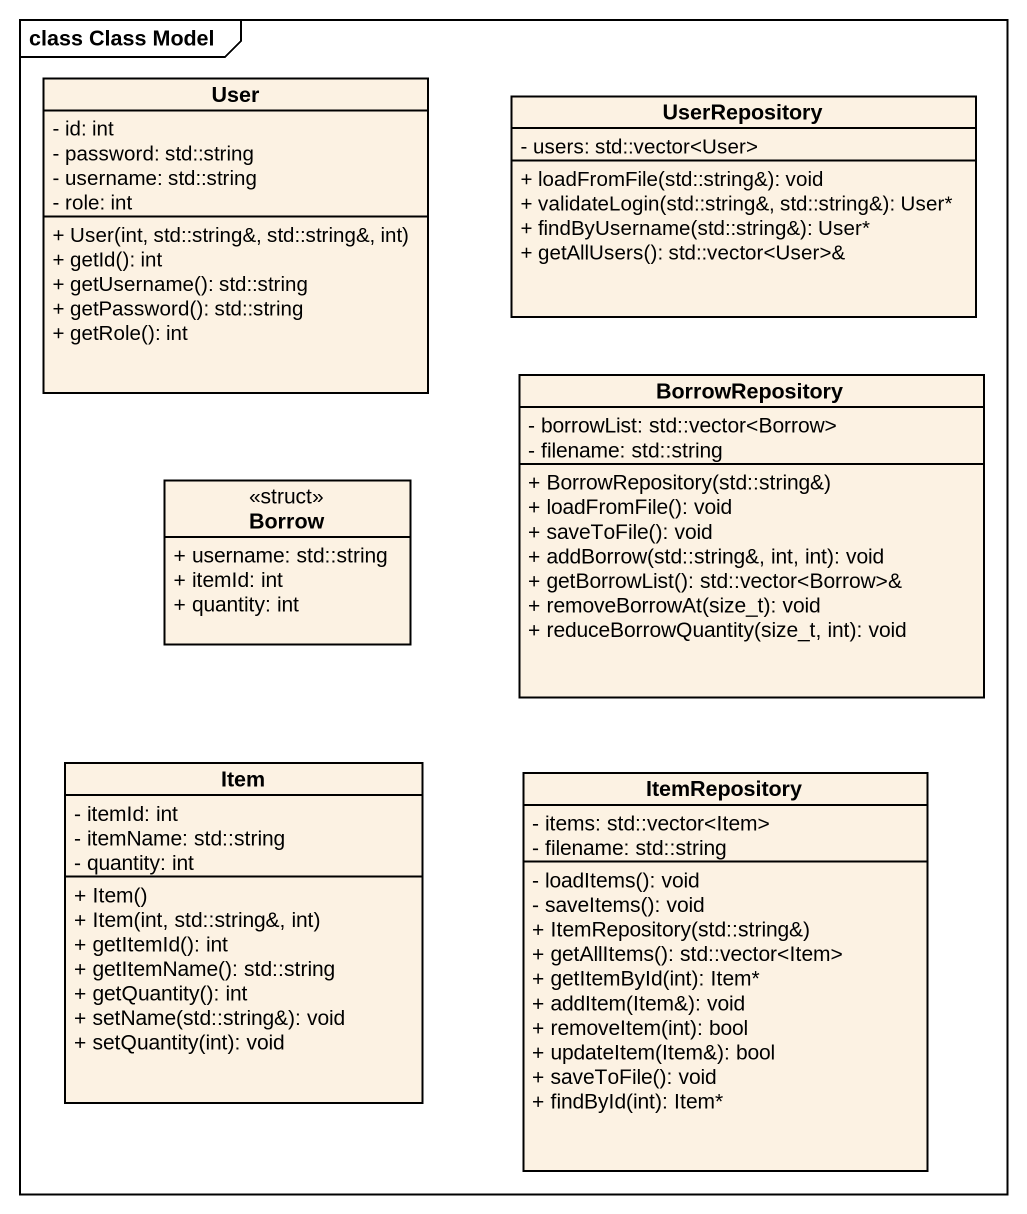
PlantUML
@startuml
mainframe class Class Model
hide circle
hide empty members
skinparam classAttributeIconSize 0
class User {
  - id: int
  - password: std::string
  - username: std::string
  - role: int
  + User(int, std::string&, std::string&, int)
  + getId(): int
  + getUsername(): std::string
  + getPassword(): std::string
  + getRole(): int
}
class UserRepository {
  - users: std::vector<User>
  + loadFromFile(std::string&): void
  + validateLogin(std::string&, std::string&): User*
  + findByUsername(std::string&): User*
  + getAllUsers(): std::vector<User>&
}
class BorrowRepository {
  - borrowList: std::vector<Borrow>
  - filename: std::string
  + BorrowRepository(std::string&)
  + loadFromFile(): void
  + saveToFile(): void
  + addBorrow(std::string&, int, int): void
  + getBorrowList(): std::vector<Borrow>&
  + removeBorrowAt(size_t): void
  + reduceBorrowQuantity(size_t, int): void
}
class Borrow <<struct>> {
  + username: std::string
  + itemId: int
  + quantity: int
}
class Item {
  - itemId: int
  - itemName: std::string
  - quantity: int
  + Item()
  + Item(int, std::string&, int)
  + getItemId(): int
  + getItemName(): std::string
  + getQuantity(): int
  + setName(std::string&): void
  + setQuantity(int): void
}
class ItemRepository {
  - items: std::vector<Item>
  - filename: std::string
  - loadItems(): void
  - saveItems(): void
  + ItemRepository(std::string&)
  + getAllItems(): std::vector<Item>
  + getItemById(int): Item*
  + addItem(Item&): void
  + removeItem(int): bool
  + updateItem(Item&): bool
  + saveToFile(): void
  + findById(int): Item*
}
@enduml
